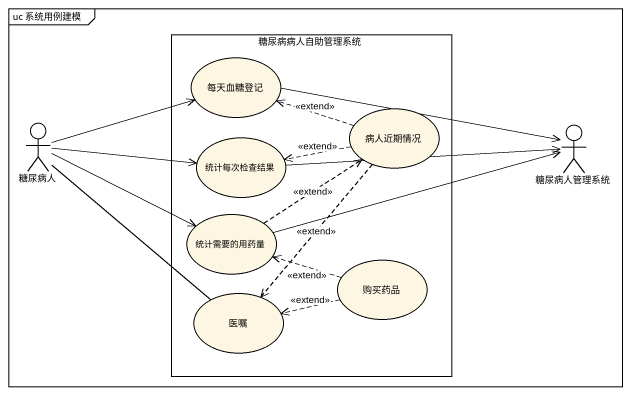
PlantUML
@startuml
mainframe uc 系统用例建模
rectangle 糖尿病病人自助管理系统 {
  usecase 每天血糖登记
  usecase 病人近期情况
  usecase 统计每次检查结果
  usecase 统计需要的用药量
  usecase 购买药品
  usecase 医嘱
}
actor 糖尿病人
actor 糖尿病人管理系统
每天血糖登记 -right-> 糖尿病人管理系统
糖尿病人 -right-> 每天血糖登记
糖尿病人 -right-> 统计每次检查结果
糖尿病人 -right-> 统计需要的用药量
糖尿病人 -- 医嘱
病人近期情况 .left.> 每天血糖登记 : <<extend>>
病人近期情况 .left.> 统计每次检查结果 : <<extend>>
病人近期情况 ..> 医嘱 : <<extend>>
统计每次检查结果 -right-> 糖尿病人管理系统
统计需要的用药量 .up.> 病人近期情况 : <<extend>>
统计需要的用药量 -right-> 糖尿病人管理系统
购买药品 .left.> 统计需要的用药量 : <<extend>>
购买药品 .left.> 医嘱 : <<extend>>
@enduml
